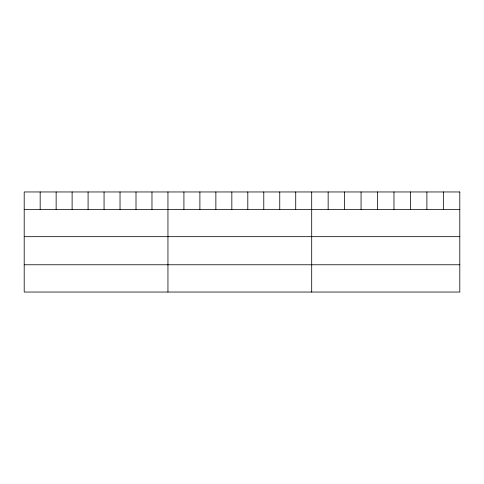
<?xml version="1.0" encoding="UTF-8"?>
<svg xmlns="http://www.w3.org/2000/svg" width="484" height="484" viewBox="0 0 484 484"><rect width="100%" height="100%" fill="white"/><g stroke="black" fill="none" stroke-linecap="round" stroke-linejoin="round"><path stroke-width="0.73" d="M24.2 209.397L459.8 209.397M24.2 236.67L459.8 236.67M24.2 264.766L459.8 264.766M443.344 191.96L443.344 209.397M426.888 191.96L426.888 209.397M410.432 191.96L410.432 209.397M393.976 191.96L393.976 209.397M377.52 191.96L377.52 209.397M361.064 191.96L361.064 209.397M344.608 191.96L344.608 209.397M328.152 191.96L328.152 209.397M311.696 191.96L311.696 292.04M295.724 191.96L295.724 209.397M279.752 191.96L279.752 209.397M263.78 191.96L263.78 209.397M247.808 191.96L247.808 209.397M231.836 191.96L231.836 209.397M215.864 191.96L215.864 209.397M199.892 191.96L199.892 209.397M183.92 191.96L183.92 209.397M167.948 191.96L167.948 292.04M151.976 191.96L151.976 209.397M136.004 191.96L136.004 209.397M120.032 191.96L120.032 209.397M104.06 191.96L104.06 209.397M88.088 191.96L88.088 209.397M72.116 191.96L72.116 209.397M56.144 191.96L56.144 209.397M40.172 191.96L40.172 209.397M459.8 191.96L24.2 191.96L24.2 292.04L459.8 292.04L459.8 191.96"/></g></svg>
